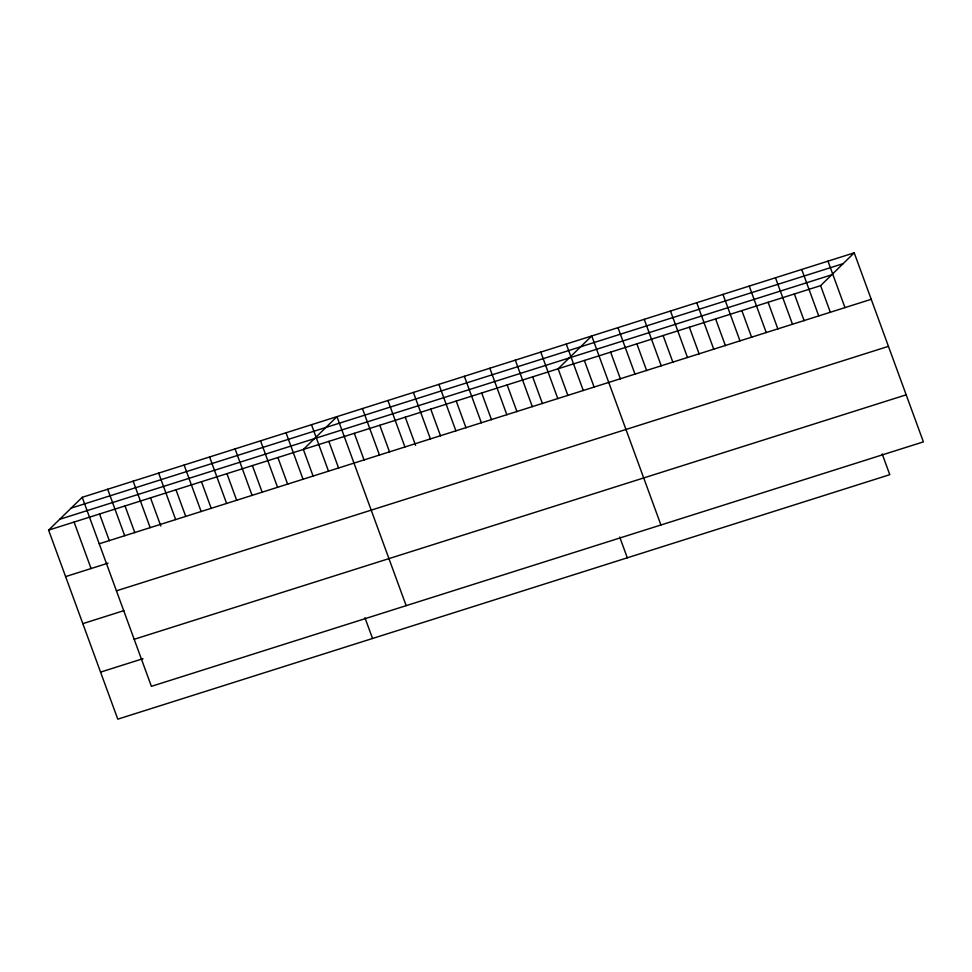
<?xml version="1.0" encoding="UTF-8"?>
<svg xmlns="http://www.w3.org/2000/svg" width="972" height="972" viewBox="0 0 972 972"><rect width="100%" height="100%" fill="white"/><g stroke="black" fill="none" stroke-linecap="round" stroke-linejoin="round"><path stroke-width="1.46" d="M882.187 453.936L889.781 474.688L117.782 719.159L48.6 530.129L82.219 497.312L854.218 252.841L923.4 441.871L151.401 686.341L82.219 497.312M48.6 530.129L820.599 285.659L854.218 252.841M71.126 508.137L843.125 263.667M59.693 519.303L831.704 274.821M99.229 543.785L871.228 299.303M65.61 576.603L108.062 563.153M116.446 590.83L888.444 346.348M82.827 623.647L123.869 610.647M134.185 639.297L906.183 394.826M100.566 672.114L143.018 658.676M827.974 261.152L844.984 307.614M820.599 285.659L830.392 312.413M801.73 269.463L818.728 315.936M794.355 293.969L804.148 320.724M775.474 277.773L792.484 324.247M768.111 302.28L777.904 329.034M749.23 286.084L766.24 332.558M741.855 310.59L751.648 337.345M722.986 294.395L739.984 340.868M715.611 318.901L725.404 345.655M696.73 302.705L713.74 349.179M689.367 327.212L699.16 353.966M670.486 311.016L687.496 357.489M663.111 335.522L672.903 362.277M644.242 319.338L661.239 365.8M636.867 343.833L646.659 370.599M617.985 327.649L634.995 374.111M610.623 352.156L620.415 378.91M660.924 524.989L591.741 335.96L558.122 368.777L567.915 395.531M584.366 360.466L594.159 387.221M566.263 344.027L583.273 390.501M619.711 537.054L627.304 557.807M540.784 352.095L557.794 398.569M532.644 376.844L542.437 403.599M515.318 360.162L532.316 406.636M507.165 384.912L516.958 411.666M489.839 368.23L506.837 414.704M481.699 392.98L491.492 419.734M464.361 376.298L481.371 422.771M456.22 401.047L466.013 427.802M438.882 384.365L455.892 430.839M430.742 409.115L440.535 435.869M413.404 392.433L430.414 438.907M405.263 417.182L415.579 445.346M387.937 400.5L404.935 446.974M379.785 425.25L389.578 452.004M362.459 408.568L379.457 455.042M354.318 433.318L364.111 460.072M406.162 605.665L336.98 416.636L303.361 449.453L313.154 476.207M328.84 441.385L338.633 468.14M311.502 424.703L328.512 471.177M364.95 617.73L372.543 638.483M286.023 432.771L303.033 479.245M277.883 457.52L287.676 484.275M260.557 440.838L277.555 487.312M252.404 465.588L262.197 492.342M235.078 448.906L252.076 495.38M226.938 473.656L236.718 500.41M209.6 456.974L226.61 503.447M201.459 481.723L211.252 508.478M184.121 465.041L201.131 511.515M175.981 489.791L185.774 516.545M158.643 473.109L175.653 519.583M150.502 497.858L160.817 526.022M133.164 481.176L150.174 527.65M125.024 505.926L134.816 532.68M107.698 489.244L124.695 535.718M99.557 513.994L109.338 540.748M74.079 522.061L91.076 568.535"/></g></svg>
